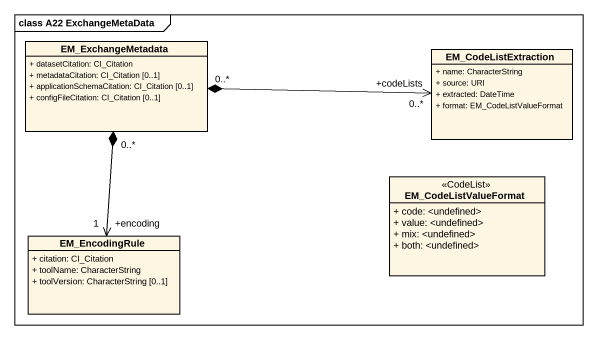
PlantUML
@startuml
mainframe class A22 ExchangeMetaData
hide circle
hide empty members
skinparam classAttributeIconSize 0
class EM_ExchangeMetadata {
  + datasetCitation: CI_Citation
  + metadataCitation: CI_Citation [0..1]
  + applicationSchemaCitation: CI_Citation [0..1]
  + configFileCitation: CI_Citation [0..1]
}
class EM_CodeListExtraction {
  + name: CharacterString
  + source: URI
  + extracted: DateTime
  + format: EM_CodeListValueFormat
}
class EM_CodeListValueFormat <<CodeList>> {
  + code: <undefined>
  + value: <undefined>
  + mix: <undefined>
  + both: <undefined>
}
class EM_EncodingRule {
  + citation: CI_Citation
  + toolName: CharacterString
  + toolVersion: CharacterString [0..1]
}
EM_ExchangeMetadata "0..*" *-right-> "+codeLists\n0..*" EM_CodeListExtraction
EM_ExchangeMetadata "0..*" *--> "+encoding\n1" EM_EncodingRule
@enduml
